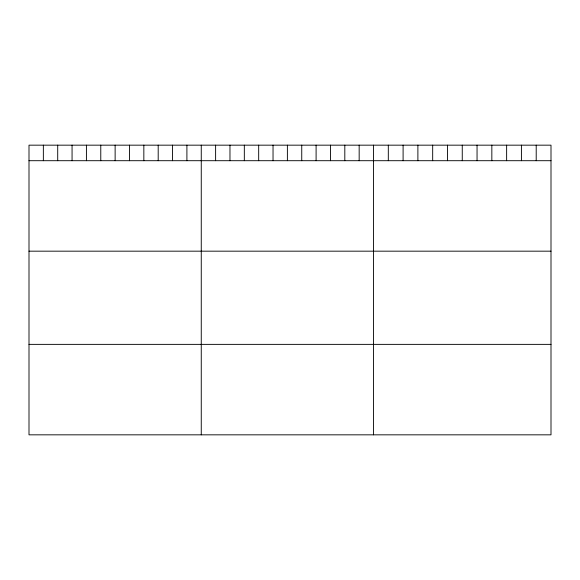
<?xml version="1.0" encoding="UTF-8"?>
<svg xmlns="http://www.w3.org/2000/svg" width="580" height="580" viewBox="0 0 580 580"><rect width="100%" height="100%" fill="white"/><g stroke="black" fill="none" stroke-linecap="round" stroke-linejoin="round"><path stroke-width="0.87" d="M551 160.703L551 434.833L29 434.833L29 145.167L551 145.167L551 160.703L29 160.703M29 251.169L551 251.169M29 344.368L551 344.368M536.21 145.167L536.21 160.703M521.42 145.167L521.42 160.703M506.63 145.167L506.63 160.703M491.84 145.167L491.84 160.703M477.05 145.167L477.05 160.703M462.26 145.167L462.26 160.703M447.47 145.167L447.47 160.703M432.68 145.167L432.68 160.703M417.89 145.167L417.89 160.703M403.1 145.167L403.1 160.703M388.31 145.167L388.31 160.703M373.52 145.167L373.52 434.833M359.165 145.167L359.165 160.703M344.81 145.167L344.81 160.703M330.455 145.167L330.455 160.703M316.1 145.167L316.1 160.703M301.745 145.167L301.745 160.703M287.39 145.167L287.39 160.703M273.035 145.167L273.035 160.703M258.68 145.167L258.68 160.703M244.325 145.167L244.325 160.703M229.97 145.167L229.97 160.703M215.615 145.167L215.615 160.703M201.26 145.167L201.26 434.833M186.905 145.167L186.905 160.703M172.55 145.167L172.55 160.703M158.195 145.167L158.195 160.703M143.84 145.167L143.84 160.703M129.485 145.167L129.485 160.703M115.13 145.167L115.13 160.703M100.775 145.167L100.775 160.703M86.42 145.167L86.42 160.703M72.065 145.167L72.065 160.703M57.71 145.167L57.71 160.703M43.355 145.167L43.355 160.703"/></g></svg>
